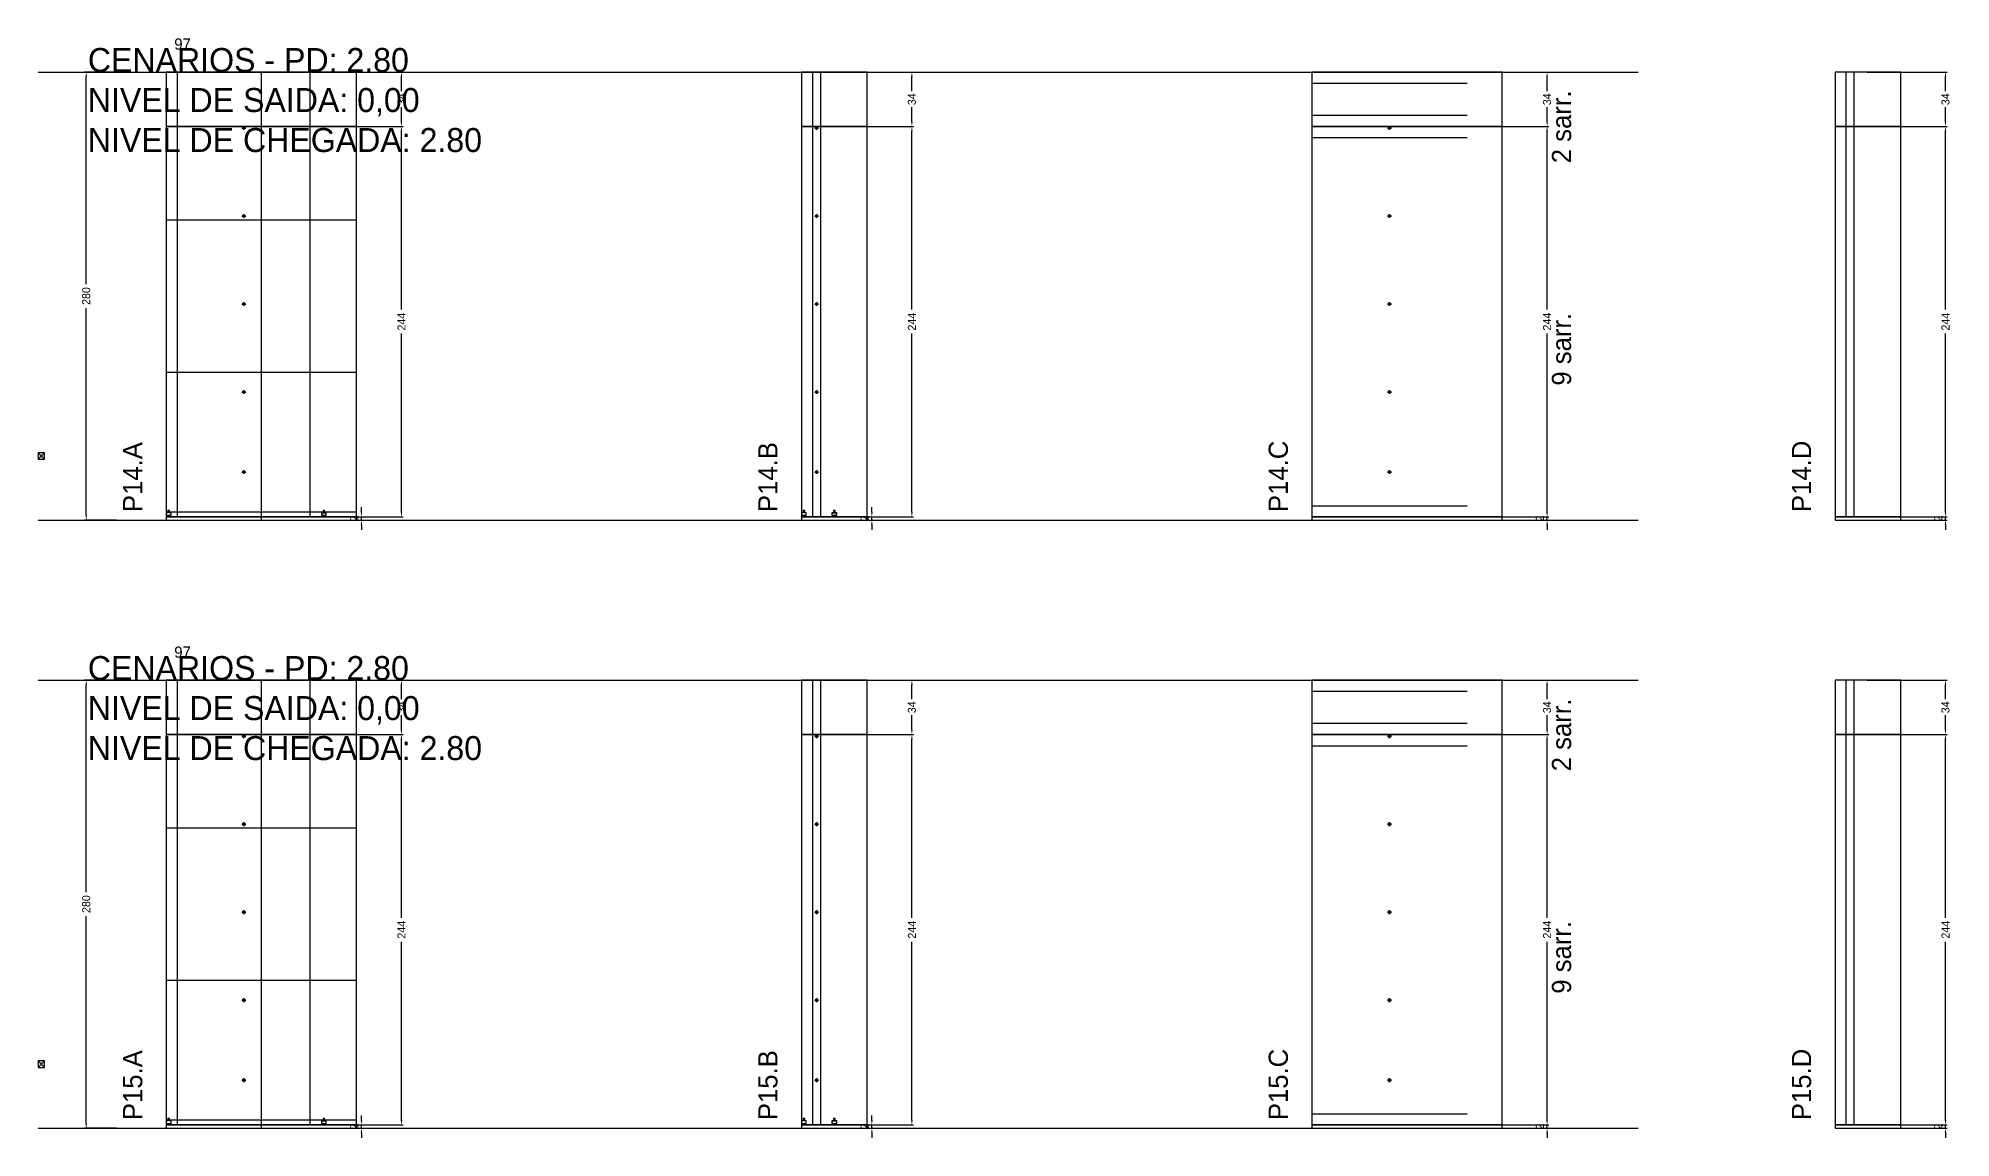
# Model space of a CAD drawing. Header units: centimetres. Extents: x -12000 to 4120, y -3806 to 2716.
# Drawn here: x -7000 to -5805, y -2286 to -1599 of the extents above; entities that cross this region are included whole.
import ezdxf

# ---------------------------------------------------------------- set-up
doc = ezdxf.new("R2010")
doc.units = ezdxf.units.CM
doc.linetypes.add('DASHED', pattern=[2, -2])
for name, color, linetype in [('COTA', 241, 'Continuous'), ('COTAS FURACAO', 16, 'Continuous'), ('Madeira', 30, 'Continuous'), ('NOMENCLATURA', 7, 'Continuous'), ('Nível', 160, 'Continuous'), ('Painéis', 200, 'Continuous'), ('Perfil Metálico', 150, 'Continuous'), ('SARR_2.2x7', 40, 'Continuous'), ('SARRAFO DE PRESSAO', 200, 'Continuous'), ('texto', 7, 'Continuous')]:
    doc.layers.add(name, color=color, linetype=linetype)
doc.dimstyles.new('PAINEL-NOVA', dxfattribs={"dimtxt": 5, "dimasz": 3, "dimexe": 1, "dimexo": 1, "dimgap": 1, "dimtad": 1, "dimcen": 2.5, "dimazin": 3, "dimtfac": 1, "dimtmove": 0, "dimatfit": 3})

# ---------------------------------------------------------------- blocks, each defined once
blk = doc.blocks.new('_CLOSEDFILLED')
at = {"color": 0, "linetype": 'BYBLOCK'}
blk.add_solid([(-1, 0.16), (0, 0), (-1, -0.16)], dxfattribs=at)
blk = doc.blocks.new('*D105')
for p, q in [((-6951, -1620), (-6971, -1620)), ((-6970, -1752.5), (-6970, -1623)), ((-6970, -1897), (-6970, -1767.5)), ((-6951, -1900), (-6971, -1900))]:
    blk.add_line(p, q)
at = {"layer": 'Defpoints'}
for p in [(-6950, -1620), (-6970, -1900), (-6950, -1900)]:
    blk.add_point(p, dxfattribs=at)
at = {"layer": 'COTA', "xscale": 3, "yscale": 3}
for p, rotation in [((-6970, -1620), 90), ((-6970, -1900), 270)]:
    blk.add_blockref('_CLOSEDFILLED', p, dxfattribs=dict(at, rotation=rotation))
at = {"layer": 'COTA', "insert": (-6970, -1760), "char_height": 5, "attachment_point": 5, "rotation": 90}
blk.add_mtext('280', dxfattribs=at)
blk = doc.blocks.new('MULDURA')
at = {"layer": 'Paineis'}
for p, q in [((0, 0), (4, 4)), ((4, 0), (0, 4))]:
    blk.add_line(p, q, dxfattribs=at)
blk.add_lwpolyline([(0, 0), (4, 0), (4, 4), (0, 4)], close=True, dxfattribs=at)
blk = doc.blocks.new('*D107')
for p, q in [((-6822, -1654), (-6772, -1654)), ((-6773, -1768.5), (-6773, -1657)), ((-6773, -1895), (-6773, -1783.5)), ((-6822, -1898), (-6772, -1898))]:
    blk.add_line(p, q)
at = {"layer": 'Defpoints'}
for p in [(-6823, -1654), (-6823, -1898), (-6773, -1898)]:
    blk.add_point(p, dxfattribs=at)
at = {"layer": 'COTA', "xscale": 3, "yscale": 3}
for p, rotation in [((-6773, -1654), 90), ((-6773, -1898), 270)]:
    blk.add_blockref('_CLOSEDFILLED', p, dxfattribs=dict(at, rotation=rotation))
at = {"layer": 'COTA', "insert": (-6773, -1776), "char_height": 5, "attachment_point": 5, "rotation": 90}
blk.add_mtext('244', dxfattribs=at)
blk = doc.blocks.new('*D108')
for p, q in [((-6822, -1620), (-6772, -1620)), ((-6773, -1632), (-6773, -1623)), ((-6773, -1651), (-6773, -1642)), ((-6822, -1654), (-6772, -1654))]:
    blk.add_line(p, q)
at = {"layer": 'Defpoints'}
for p in [(-6823, -1620), (-6823, -1654), (-6773, -1654)]:
    blk.add_point(p, dxfattribs=at)
at = {"layer": 'COTA', "xscale": 3, "yscale": 3}
for p, rotation in [((-6773, -1620), 90), ((-6773, -1654), 270)]:
    blk.add_blockref('_CLOSEDFILLED', p, dxfattribs=dict(at, rotation=rotation))
at = {"layer": 'COTA', "insert": (-6773, -1637), "char_height": 5, "attachment_point": 5, "rotation": 90}
blk.add_mtext('34', dxfattribs=at)
blk = doc.blocks.new('SLIPTEE')
at = {"layer": 'Paineis'}
blk.add_lwpolyline([(0, 0), (3, 0), (3, 1.5), (2, 1.5), (2, 3), (1, 3), (1, 1.5), (0, 1.5)], close=True, dxfattribs=at)
blk = doc.blocks.new('SLIPTDD')
at = {"layer": 'Paineis'}
blk.add_line((0, 1.5), (3, 1.5), dxfattribs=at)
blk.add_lwpolyline([(0, 0), (3, 0), (3, 1.5), (2, 1.5), (2, 3), (1, 3), (1, 1.5), (0, 1.5)], close=True, dxfattribs=at)
blk = doc.blocks.new('furacao')
at = {"layer": 'COTAS FURACAO'}
for p, q in [((-1.2, 0), (1.2, 0)), ((0, -1.2), (0, 1.2))]:
    blk.add_line(p, q, dxfattribs=at)
blk.add_circle((0, 0), 0.8, dxfattribs=at)
blk = doc.blocks.new('*D110')
for p, q in [((-6503, -1654), (-6453, -1654)), ((-6454, -1768.5), (-6454, -1657)), ((-6454, -1895), (-6454, -1783.5)), ((-6503, -1898), (-6453, -1898))]:
    blk.add_line(p, q)
at = {"layer": 'Defpoints'}
for p in [(-6504, -1654), (-6504, -1898), (-6454, -1898)]:
    blk.add_point(p, dxfattribs=at)
at = {"layer": 'COTA', "xscale": 3, "yscale": 3}
for p, rotation in [((-6454, -1654), 90), ((-6454, -1898), 270)]:
    blk.add_blockref('_CLOSEDFILLED', p, dxfattribs=dict(at, rotation=rotation))
at = {"layer": 'COTA', "insert": (-6454, -1776), "char_height": 5, "attachment_point": 5, "rotation": 90}
blk.add_mtext('244', dxfattribs=at)
blk = doc.blocks.new('*D111')
for p, q in [((-6503, -1620), (-6453, -1620)), ((-6454, -1632), (-6454, -1623)), ((-6454, -1651), (-6454, -1642)), ((-6503, -1654), (-6453, -1654))]:
    blk.add_line(p, q)
at = {"layer": 'Defpoints'}
for p in [(-6504, -1620), (-6504, -1654), (-6454, -1654)]:
    blk.add_point(p, dxfattribs=at)
at = {"layer": 'COTA', "xscale": 3, "yscale": 3}
for p, rotation in [((-6454, -1620), 90), ((-6454, -1654), 270)]:
    blk.add_blockref('_CLOSEDFILLED', p, dxfattribs=dict(at, rotation=rotation))
at = {"layer": 'COTA', "insert": (-6454, -1637), "char_height": 5, "attachment_point": 5, "rotation": 90}
blk.add_mtext('34', dxfattribs=at)
blk = doc.blocks.new('*D113')
for p, q in [((-6106, -1654), (-6056, -1654)), ((-6057, -1768.5), (-6057, -1657)), ((-6057, -1895), (-6057, -1783.5)), ((-6106, -1898), (-6056, -1898))]:
    blk.add_line(p, q)
at = {"layer": 'Defpoints'}
for p in [(-6107, -1654), (-6107, -1898), (-6057, -1898)]:
    blk.add_point(p, dxfattribs=at)
at = {"layer": 'COTA', "xscale": 3, "yscale": 3}
for p, rotation in [((-6057, -1654), 90), ((-6057, -1898), 270)]:
    blk.add_blockref('_CLOSEDFILLED', p, dxfattribs=dict(at, rotation=rotation))
at = {"layer": 'COTA', "insert": (-6057, -1776), "char_height": 5, "attachment_point": 5, "rotation": 90}
blk.add_mtext('244', dxfattribs=at)
blk = doc.blocks.new('*D114')
for p, q in [((-6106, -1620), (-6056, -1620)), ((-6057, -1632), (-6057, -1623)), ((-6057, -1651), (-6057, -1642)), ((-6106, -1654), (-6056, -1654))]:
    blk.add_line(p, q)
at = {"layer": 'Defpoints'}
for p in [(-6107, -1620), (-6107, -1654), (-6057, -1654)]:
    blk.add_point(p, dxfattribs=at)
at = {"layer": 'COTA', "xscale": 3, "yscale": 3}
for p, rotation in [((-6057, -1620), 90), ((-6057, -1654), 270)]:
    blk.add_blockref('_CLOSEDFILLED', p, dxfattribs=dict(at, rotation=rotation))
at = {"layer": 'COTA', "insert": (-6057, -1637), "char_height": 5, "attachment_point": 5, "rotation": 90}
blk.add_mtext('34', dxfattribs=at)
blk = doc.blocks.new('*D116')
for p, q in [((-5857, -1654), (-5807, -1654)), ((-5808, -1768.5), (-5808, -1657)), ((-5808, -1895), (-5808, -1783.5)), ((-5857, -1898), (-5807, -1898))]:
    blk.add_line(p, q)
at = {"layer": 'Defpoints'}
for p in [(-5858, -1654), (-5858, -1898), (-5808, -1898)]:
    blk.add_point(p, dxfattribs=at)
at = {"layer": 'COTA', "xscale": 3, "yscale": 3}
for p, rotation in [((-5808, -1654), 90), ((-5808, -1898), 270)]:
    blk.add_blockref('_CLOSEDFILLED', p, dxfattribs=dict(at, rotation=rotation))
at = {"layer": 'COTA', "insert": (-5808, -1776), "char_height": 5, "attachment_point": 5, "rotation": 90}
blk.add_mtext('244', dxfattribs=at)
blk = doc.blocks.new('*D117')
for p, q in [((-5857, -1620), (-5807, -1620)), ((-5808, -1632), (-5808, -1623)), ((-5808, -1651), (-5808, -1642)), ((-5857, -1654), (-5807, -1654))]:
    blk.add_line(p, q)
at = {"layer": 'Defpoints'}
for p in [(-5858, -1620), (-5858, -1654), (-5808, -1654)]:
    blk.add_point(p, dxfattribs=at)
at = {"layer": 'COTA', "xscale": 3, "yscale": 3}
for p, rotation in [((-5808, -1620), 90), ((-5808, -1654), 270)]:
    blk.add_blockref('_CLOSEDFILLED', p, dxfattribs=dict(at, rotation=rotation))
at = {"layer": 'COTA', "insert": (-5808, -1637), "char_height": 5, "attachment_point": 5, "rotation": 90}
blk.add_mtext('34', dxfattribs=at)
blk = doc.blocks.new('*D131')
for p, q in [((-6951, -2000), (-6971, -2000)), ((-6970, -2132.5), (-6970, -2003)), ((-6970, -2277), (-6970, -2147.5)), ((-6951, -2280), (-6971, -2280))]:
    blk.add_line(p, q)
at = {"layer": 'Defpoints'}
for p in [(-6950, -2000), (-6970, -2280), (-6950, -2280)]:
    blk.add_point(p, dxfattribs=at)
at = {"layer": 'COTA', "xscale": 3, "yscale": 3}
for p, rotation in [((-6970, -2000), 90), ((-6970, -2280), 270)]:
    blk.add_blockref('_CLOSEDFILLED', p, dxfattribs=dict(at, rotation=rotation))
at = {"layer": 'COTA', "insert": (-6970, -2140), "char_height": 5, "attachment_point": 5, "rotation": 90}
blk.add_mtext('280', dxfattribs=at)
blk = doc.blocks.new('*D133')
for p, q in [((-6822, -2034), (-6772, -2034)), ((-6773, -2148.5), (-6773, -2037)), ((-6773, -2275), (-6773, -2163.5)), ((-6822, -2278), (-6772, -2278))]:
    blk.add_line(p, q)
at = {"layer": 'Defpoints'}
for p in [(-6823, -2034), (-6823, -2278), (-6773, -2278)]:
    blk.add_point(p, dxfattribs=at)
at = {"layer": 'COTA', "xscale": 3, "yscale": 3}
for p, rotation in [((-6773, -2034), 90), ((-6773, -2278), 270)]:
    blk.add_blockref('_CLOSEDFILLED', p, dxfattribs=dict(at, rotation=rotation))
at = {"layer": 'COTA', "insert": (-6773, -2156), "char_height": 5, "attachment_point": 5, "rotation": 90}
blk.add_mtext('244', dxfattribs=at)
blk = doc.blocks.new('*D134')
for p, q in [((-6822, -2000), (-6772, -2000)), ((-6773, -2012), (-6773, -2003)), ((-6773, -2031), (-6773, -2022)), ((-6822, -2034), (-6772, -2034))]:
    blk.add_line(p, q)
at = {"layer": 'Defpoints'}
for p in [(-6823, -2000), (-6823, -2034), (-6773, -2034)]:
    blk.add_point(p, dxfattribs=at)
at = {"layer": 'COTA', "xscale": 3, "yscale": 3}
for p, rotation in [((-6773, -2000), 90), ((-6773, -2034), 270)]:
    blk.add_blockref('_CLOSEDFILLED', p, dxfattribs=dict(at, rotation=rotation))
at = {"layer": 'COTA', "insert": (-6773, -2017), "char_height": 5, "attachment_point": 5, "rotation": 90}
blk.add_mtext('34', dxfattribs=at)
blk = doc.blocks.new('*D136')
for p, q in [((-6503, -2034), (-6453, -2034)), ((-6454, -2148.5), (-6454, -2037)), ((-6454, -2275), (-6454, -2163.5)), ((-6503, -2278), (-6453, -2278))]:
    blk.add_line(p, q)
at = {"layer": 'Defpoints'}
for p in [(-6504, -2034), (-6504, -2278), (-6454, -2278)]:
    blk.add_point(p, dxfattribs=at)
at = {"layer": 'COTA', "xscale": 3, "yscale": 3}
for p, rotation in [((-6454, -2034), 90), ((-6454, -2278), 270)]:
    blk.add_blockref('_CLOSEDFILLED', p, dxfattribs=dict(at, rotation=rotation))
at = {"layer": 'COTA', "insert": (-6454, -2156), "char_height": 5, "attachment_point": 5, "rotation": 90}
blk.add_mtext('244', dxfattribs=at)
blk = doc.blocks.new('*D137')
for p, q in [((-6503, -2000), (-6453, -2000)), ((-6454, -2012), (-6454, -2003)), ((-6454, -2031), (-6454, -2022)), ((-6503, -2034), (-6453, -2034))]:
    blk.add_line(p, q)
at = {"layer": 'Defpoints'}
for p in [(-6504, -2000), (-6504, -2034), (-6454, -2034)]:
    blk.add_point(p, dxfattribs=at)
at = {"layer": 'COTA', "xscale": 3, "yscale": 3}
for p, rotation in [((-6454, -2000), 90), ((-6454, -2034), 270)]:
    blk.add_blockref('_CLOSEDFILLED', p, dxfattribs=dict(at, rotation=rotation))
at = {"layer": 'COTA', "insert": (-6454, -2017), "char_height": 5, "attachment_point": 5, "rotation": 90}
blk.add_mtext('34', dxfattribs=at)
blk = doc.blocks.new('*D139')
for p, q in [((-6106, -2034), (-6056, -2034)), ((-6057, -2148.5), (-6057, -2037)), ((-6057, -2275), (-6057, -2163.5)), ((-6106, -2278), (-6056, -2278))]:
    blk.add_line(p, q)
at = {"layer": 'Defpoints'}
for p in [(-6107, -2034), (-6107, -2278), (-6057, -2278)]:
    blk.add_point(p, dxfattribs=at)
at = {"layer": 'COTA', "xscale": 3, "yscale": 3}
for p, rotation in [((-6057, -2034), 90), ((-6057, -2278), 270)]:
    blk.add_blockref('_CLOSEDFILLED', p, dxfattribs=dict(at, rotation=rotation))
at = {"layer": 'COTA', "insert": (-6057, -2156), "char_height": 5, "attachment_point": 5, "rotation": 90}
blk.add_mtext('244', dxfattribs=at)
blk = doc.blocks.new('*D140')
for p, q in [((-6106, -2000), (-6056, -2000)), ((-6057, -2012), (-6057, -2003)), ((-6057, -2031), (-6057, -2022)), ((-6106, -2034), (-6056, -2034))]:
    blk.add_line(p, q)
at = {"layer": 'Defpoints'}
for p in [(-6107, -2000), (-6107, -2034), (-6057, -2034)]:
    blk.add_point(p, dxfattribs=at)
at = {"layer": 'COTA', "xscale": 3, "yscale": 3}
for p, rotation in [((-6057, -2000), 90), ((-6057, -2034), 270)]:
    blk.add_blockref('_CLOSEDFILLED', p, dxfattribs=dict(at, rotation=rotation))
at = {"layer": 'COTA', "insert": (-6057, -2017), "char_height": 5, "attachment_point": 5, "rotation": 90}
blk.add_mtext('34', dxfattribs=at)
blk = doc.blocks.new('*D142')
for p, q in [((-5857, -2034), (-5807, -2034)), ((-5808, -2148.5), (-5808, -2037)), ((-5808, -2275), (-5808, -2163.5)), ((-5857, -2278), (-5807, -2278))]:
    blk.add_line(p, q)
at = {"layer": 'Defpoints'}
for p in [(-5858, -2034), (-5858, -2278), (-5808, -2278)]:
    blk.add_point(p, dxfattribs=at)
at = {"layer": 'COTA', "xscale": 3, "yscale": 3}
for p, rotation in [((-5808, -2034), 90), ((-5808, -2278), 270)]:
    blk.add_blockref('_CLOSEDFILLED', p, dxfattribs=dict(at, rotation=rotation))
at = {"layer": 'COTA', "insert": (-5808, -2156), "char_height": 5, "attachment_point": 5, "rotation": 90}
blk.add_mtext('244', dxfattribs=at)
blk = doc.blocks.new('*D143')
for p, q in [((-5857, -2000), (-5807, -2000)), ((-5808, -2012), (-5808, -2003)), ((-5808, -2031), (-5808, -2022)), ((-5857, -2034), (-5807, -2034))]:
    blk.add_line(p, q)
at = {"layer": 'Defpoints'}
for p in [(-5858, -2000), (-5858, -2034), (-5808, -2034)]:
    blk.add_point(p, dxfattribs=at)
at = {"layer": 'COTA', "xscale": 3, "yscale": 3}
for p, rotation in [((-5808, -2000), 90), ((-5808, -2034), 270)]:
    blk.add_blockref('_CLOSEDFILLED', p, dxfattribs=dict(at, rotation=rotation))
at = {"layer": 'COTA', "insert": (-5808, -2017), "char_height": 5, "attachment_point": 5, "rotation": 90}
blk.add_mtext('34', dxfattribs=at)

msp = doc.modelspace()

# ---------------------------------------------------------------- linework, layer by layer
at = {"layer": 'Madeira'}
for points in [[(-6920, -1712.4), (-6801, -1712.4)], [(-6920, -1807.6), (-6801, -1807.6)], [(-6920, -2092.4), (-6801, -2092.4)], [(-6920, -2187.6), (-6801, -2187.6)]]:
    msp.add_lwpolyline(points, dxfattribs=at)
at = {"layer": 'Nível', "linetype": 'DASHED'}
for points in [[(-7000, -1620), (-6000, -1620)], [(-7000, -1900), (-6000, -1900)], [(-7000, -2000), (-6000, -2000)], [(-7000, -2280), (-6000, -2280)]]:
    msp.add_lwpolyline(points, dxfattribs=at)
at = {"layer": 'Painéis'}
for points in [[(-6920, -1654), (-6801, -1654), (-6801, -1620), (-6920, -1620)], [(-6920, -1900), (-6801, -1900), (-6801, -1620), (-6920, -1620)], [(-6523, -1654), (-6482, -1654), (-6482, -1620), (-6523, -1620)], [(-6204, -1654), (-6085, -1654), (-6085, -1620), (-6204, -1620)], [(-5877, -1654), (-5836, -1654), (-5836, -1620), (-5877, -1620)], [(-6920, -1898), (-6801, -1898), (-6801, -1654), (-6920, -1654)], [(-6523, -1898), (-6482, -1898), (-6482, -1654), (-6523, -1654)], [(-6204, -1898), (-6085, -1898), (-6085, -1654), (-6204, -1654)], [(-5877, -1898), (-5836, -1898), (-5836, -1654), (-5877, -1654)], [(-6920, -1900), (-6801, -1900), (-6801, -1898), (-6920, -1898)], [(-6523, -1900), (-6482, -1900), (-6482, -1898), (-6523, -1898)], [(-6204, -1900), (-6085, -1900), (-6085, -1898), (-6204, -1898)], [(-5877, -1900), (-5836, -1900), (-5836, -1898), (-5877, -1898)], [(-6920, -2034), (-6801, -2034), (-6801, -2000), (-6920, -2000)], [(-6920, -2280), (-6801, -2280), (-6801, -2000), (-6920, -2000)], [(-6523, -2034), (-6482, -2034), (-6482, -2000), (-6523, -2000)], [(-6204, -2034), (-6085, -2034), (-6085, -2000), (-6204, -2000)], [(-5877, -2034), (-5836, -2034), (-5836, -2000), (-5877, -2000)], [(-6920, -2278), (-6801, -2278), (-6801, -2034), (-6920, -2034)], [(-6523, -2278), (-6482, -2278), (-6482, -2034), (-6523, -2034)], [(-6204, -2278), (-6085, -2278), (-6085, -2034), (-6204, -2034)], [(-5877, -2278), (-5836, -2278), (-5836, -2034), (-5877, -2034)], [(-6920, -2280), (-6801, -2280), (-6801, -2278), (-6920, -2278)], [(-6523, -2280), (-6482, -2280), (-6482, -2278), (-6523, -2278)], [(-6204, -2280), (-6085, -2280), (-6085, -2278), (-6204, -2278)], [(-5877, -2280), (-5836, -2280), (-5836, -2278), (-5877, -2278)]]:
    msp.add_lwpolyline(points, close=True, dxfattribs=at)
at = {"layer": 'Perfil Metálico'}
for p, q in [((-6860.5, -1900), (-6860.5, -1620)), ((-6860.5, -2280), (-6860.5, -2000))]:
    msp.add_line(p, q, dxfattribs=at)
at = {"layer": 'SARR_2.2x7'}
for points in [[(-6913, -1654), (-6913, -1620)], [(-6830, -1654), (-6830, -1620)], [(-6516, -1654), (-6516, -1620)], [(-6511, -1654), (-6511, -1620)], [(-5870, -1654), (-5870, -1620)], [(-5865, -1654), (-5865, -1620)], [(-6204, -1627), (-6107, -1627)], [(-6204, -1647), (-6107, -1647)], [(-6204, -1661), (-6107, -1661)], [(-6204, -1891), (-6107, -1891)], [(-6913, -2034), (-6913, -2000)], [(-6830, -2034), (-6830, -2000)], [(-6516, -2034), (-6516, -2000)], [(-6511, -2034), (-6511, -2000)], [(-6204, -2007), (-6107, -2007)], [(-5870, -2034), (-5870, -2000)], [(-5865, -2034), (-5865, -2000)], [(-6204, -2027), (-6107, -2027)], [(-6204, -2041), (-6107, -2041)], [(-6204, -2271), (-6107, -2271)]]:
    msp.add_lwpolyline(points, dxfattribs=at)
at = {"layer": 'SARR_2.2x7', "linetype": 'DASHED'}
for points in [[(-6913, -1898), (-6913, -1654)], [(-6830, -1898), (-6830, -1654)], [(-6516, -1898), (-6516, -1654)], [(-6511, -1898), (-6511, -1654)], [(-5870, -1898), (-5870, -1654)], [(-5865, -1898), (-5865, -1654)], [(-6913, -2278), (-6913, -2034)], [(-6830, -2278), (-6830, -2034)], [(-6516, -2278), (-6516, -2034)], [(-6511, -2278), (-6511, -2034)], [(-5870, -2278), (-5870, -2034)], [(-5865, -2278), (-5865, -2034)]]:
    msp.add_lwpolyline(points, dxfattribs=at)
at = {"layer": 'SARRAFO DE PRESSAO'}
for points in [[(-6920, -1900), (-6801, -1900), (-6801, -1895), (-6920, -1895)], [(-6920, -2280), (-6801, -2280), (-6801, -2275), (-6920, -2275)]]:
    msp.add_lwpolyline(points, close=True, dxfattribs=at)

# ---------------------------------------------------------------- block references
at = {"layer": 'COTA'}
for name, p in [('furacao', (-6871.5, -1655)), ('furacao', (-6513.5, -1655)), ('furacao', (-6155.5, -1655)), ('furacao', (-6871.5, -1710)), ('furacao', (-6513.5, -1710)), ('furacao', (-6155.5, -1710)), ('furacao', (-6871.5, -1765)), ('furacao', (-6513.5, -1765)), ('furacao', (-6155.5, -1765)), ('furacao', (-6871.5, -1820)), ('furacao', (-6513.5, -1820)), ('furacao', (-6155.5, -1820)), ('MULDURA', (-7000, -1862)), ('furacao', (-6871.5, -1870)), ('furacao', (-6513.5, -1870)), ('furacao', (-6155.5, -1870)), ('SLIPTEE', (-6920, -1897)), ('SLIPTDD', (-6823, -1897)), ('SLIPTEE', (-6523, -1897)), ('SLIPTDD', (-6504, -1897)), ('furacao', (-6871.5, -2035)), ('furacao', (-6513.5, -2035)), ('furacao', (-6155.5, -2035)), ('furacao', (-6871.5, -2090)), ('furacao', (-6513.5, -2090)), ('furacao', (-6155.5, -2090)), ('furacao', (-6871.5, -2145)), ('furacao', (-6513.5, -2145)), ('furacao', (-6155.5, -2145)), ('furacao', (-6871.5, -2200)), ('furacao', (-6513.5, -2200)), ('furacao', (-6155.5, -2200)), ('MULDURA', (-7000, -2242)), ('furacao', (-6871.5, -2250)), ('furacao', (-6513.5, -2250)), ('furacao', (-6155.5, -2250)), ('SLIPTEE', (-6920, -2277)), ('SLIPTDD', (-6823, -2277)), ('SLIPTEE', (-6523, -2277)), ('SLIPTDD', (-6504, -2277))]:
    msp.add_blockref(name, p, dxfattribs=at)

# ---------------------------------------------------------------- texts
at = {"layer": 'NOMENCLATURA'}
for s, p in [('CENARIOS - PD: 2.80', (-6969, -1620)), ('NIVEL DE SAIDA: 0,00', (-6969, -1645)), ('NIVEL DE CHEGADA: 2.80', (-6969, -1670)), ('CENARIOS - PD: 2.80', (-6969, -2000)), ('NIVEL DE SAIDA: 0,00', (-6969, -2025)), ('NIVEL DE CHEGADA: 2.80', (-6969, -2050))]:
    msp.add_text(s, height=15, dxfattribs=at).set_placement(p)
for s, p in [('2 sarr.', (-6042, -1677)), ('9 sarr.', (-6042, -1816)), ('P14.A', (-6935, -1895)), ('P14.B', (-6538, -1895)), ('P14.C', (-6219, -1895)), ('P14.D', (-5892, -1895)), ('2 sarr.', (-6042, -2057)), ('9 sarr.', (-6042, -2196)), ('P15.A', (-6935, -2275)), ('P15.B', (-6538, -2275)), ('P15.C', (-6219, -2275)), ('P15.D', (-5892, -2275))]:
    msp.add_text(s, height=12, rotation=90, dxfattribs=at).set_placement(p)
at = {"layer": 'texto'}
for p in [(-6915, -1606), (-6915, -1986)]:
    msp.add_text('97', height=7, dxfattribs=at).set_placement(p)

# ---------------------------------------------------------------- dimensions: what is measured, and where the dimension line sits
at = {"layer": 'COTA'}
for base, p1, p2, picture, middle in [((-6970, -1900), (-6950, -1900), (-6950, -1620), '*D105', (-6970, -1760)), ((-6773, -1654), (-6823, -1654), (-6823, -1620), '*D108', (-6773, -1637)), ((-6454, -1654), (-6504, -1654), (-6504, -1620), '*D111', (-6454, -1637)), ((-6057, -1654), (-6107, -1654), (-6107, -1620), '*D114', (-6057, -1637)), ((-5808, -1654), (-5858, -1654), (-5858, -1620), '*D117', (-5808, -1637)), ((-6773, -1898), (-6823, -1898), (-6823, -1654), '*D107', (-6773, -1776)), ((-6454, -1898), (-6504, -1898), (-6504, -1654), '*D110', (-6454, -1776)), ((-6057, -1898), (-6107, -1898), (-6107, -1654), '*D113', (-6057, -1776)), ((-5808, -1898), (-5858, -1898), (-5858, -1654), '*D116', (-5808, -1776)), ((-6970, -2280), (-6950, -2280), (-6950, -2000), '*D131', (-6970, -2140)), ((-6773, -2034), (-6823, -2034), (-6823, -2000), '*D134', (-6773, -2017)), ((-6454, -2034), (-6504, -2034), (-6504, -2000), '*D137', (-6454, -2017)), ((-6057, -2034), (-6107, -2034), (-6107, -2000), '*D140', (-6057, -2017)), ((-5808, -2034), (-5858, -2034), (-5858, -2000), '*D143', (-5808, -2017)), ((-6773, -2278), (-6823, -2278), (-6823, -2034), '*D133', (-6773, -2156)), ((-6454, -2278), (-6504, -2278), (-6504, -2034), '*D136', (-6454, -2156)), ((-6057, -2278), (-6107, -2278), (-6107, -2034), '*D139', (-6057, -2156)), ((-5808, -2278), (-5858, -2278), (-5858, -2034), '*D142', (-5808, -2156))]:
    dim = msp.add_linear_dim(base=base, p1=p1, p2=p2, angle=90, dimstyle='PAINEL-NOVA', dxfattribs=at)
    dim.commit()
    dim.dimension.update_dxf_attribs({"geometry": picture, "text_midpoint": middle})
for base, p1, p2 in [((-6798, -1900), (-6823, -1900), (-6823, -1898)), ((-6479, -1900), (-6504, -1900), (-6504, -1898)), ((-6057, -1900), (-6107, -1900), (-6107, -1898)), ((-5808, -1900), (-5858, -1900), (-5858, -1898)), ((-6798, -2280), (-6823, -2280), (-6823, -2278)), ((-6479, -2280), (-6504, -2280), (-6504, -2278)), ((-6057, -2280), (-6107, -2280), (-6107, -2278)), ((-5808, -2280), (-5858, -2280), (-5858, -2278))]:
    msp.add_linear_dim(base=base, p1=p1, p2=p2, angle=90, dimstyle='PAINEL-NOVA', dxfattribs=at).render()

doc.saveas('drawing.dxf')
